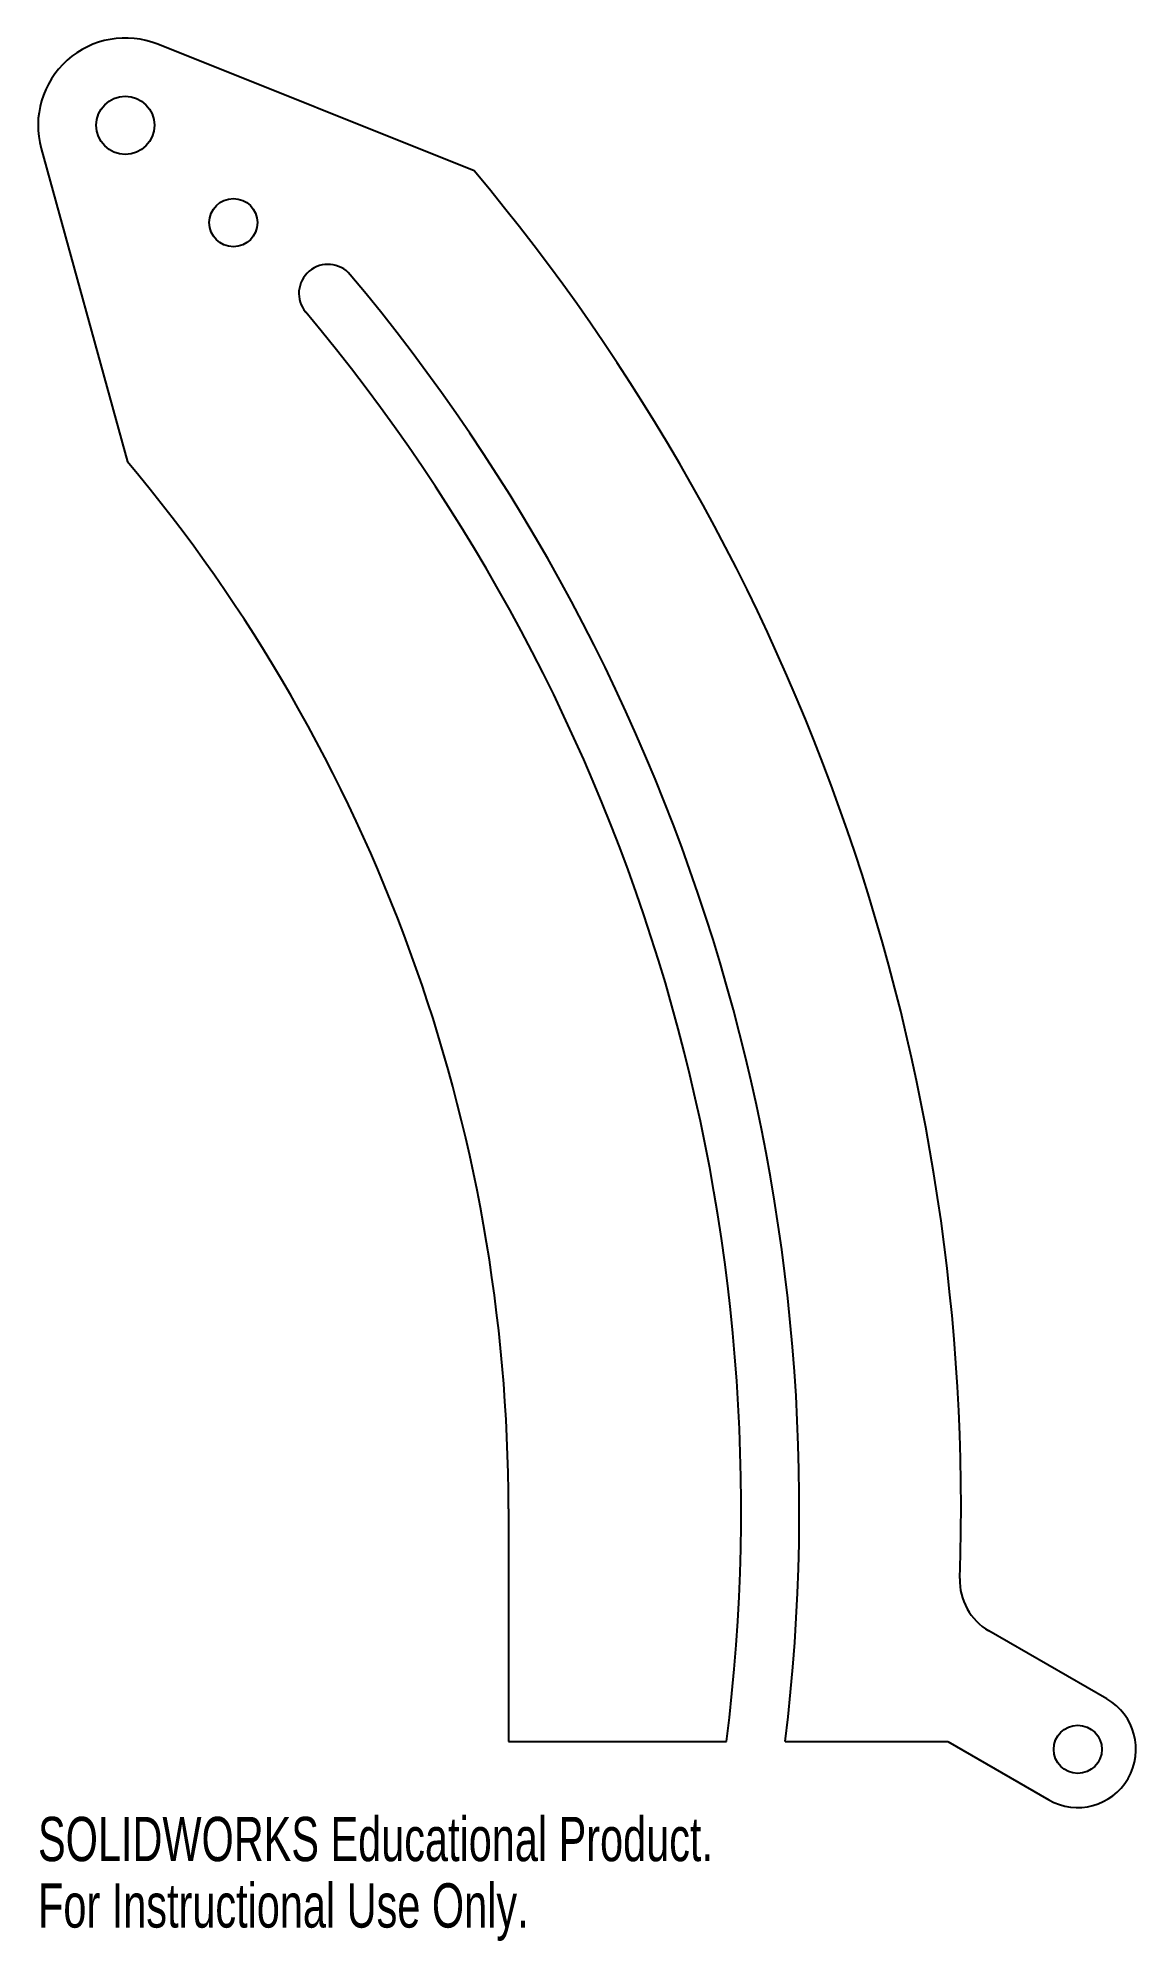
# Model space of a CAD drawing. Header units: inches. Extents: x 4.98 to 9.7, y -1.86 to 6.32.
import ezdxf

# ---------------------------------------------------------------- set-up
doc = ezdxf.new("R2010")
doc.units = ezdxf.units.IN
doc.header["$MEASUREMENT"] = 0
doc.styles.add('SLDTEXTSTYLE0', font='TXT', dxfattribs={"width": 0.7})

msp = doc.modelspace()

# ---------------------------------------------------------------- linework, layer by layer
at = {"color": 7, "linetype": 'Continuous', "lineweight": 25}
for p, q in [((6.8522, 5.7497), (5.4923, 6.2934)), ((4.9915, 5.8456), (5.3623, 4.4995)), ((7, 0), (7, -1)), ((9.5718, -0.817), (9.0647, -0.5242)), ((7, -1), (7.9373, -1)), ((8.1892, -1), (8.8888, -1)), ((8.8888, -1), (9.3218, -1.25))]:
    msp.add_line(p, q, dxfattribs=at)
for centre, radius in [((5.353, 5.9452), 0.125), ((5.8175, 5.527), 0.1035), ((9.4468, -1.0335), 0.1035)]:
    msp.add_circle(centre, radius, dxfattribs=at)
for centre, radius, start, end in [((5.353, 5.9452), 0.375, 68.20826, 195.40138), ((0, 0), 8.9449, 358.0822, 40), ((6.2241, 5.2226), 0.125, 40, 220), ((0, 0), 8.25, 353.03794, 40), ((0, 0), 8, 352.81924, 40), ((0, 0), 7, 0, 40), ((9.1897, -0.3077), 0.25, 178.0822, 240), ((9.4468, -1.0335), 0.25, 240, 60)]:
    msp.add_arc(centre, radius, start, end, dxfattribs=at)

# ---------------------------------------------------------------- texts
at = {"color": 7, "linetype": 'Continuous', "char_height": 0.1903, "attachment_point": 1, "style": 'SLDTEXTSTYLE0'}
for s, insert in [('SOLIDWORKS Educational Product.', (4.978, -1.3236)), ('For Instructional Use Only.', (4.978, -1.6091))]:
    msp.add_mtext(s, dxfattribs=dict(at, insert=insert))

doc.saveas('drawing.dxf')
